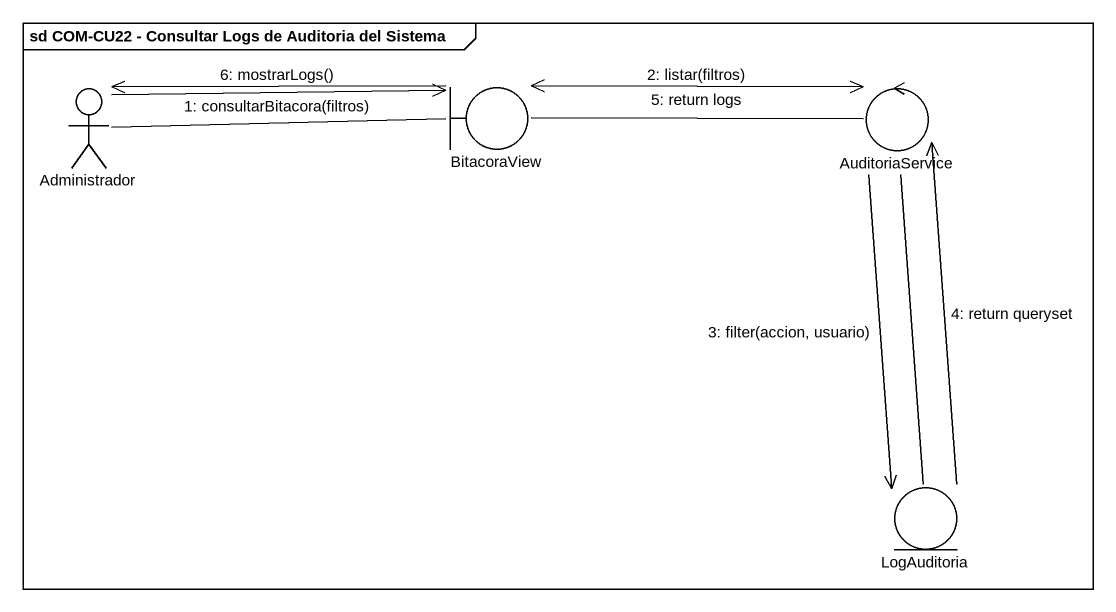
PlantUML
@startuml
mainframe sd COM-CU22 - Consultar Logs de Auditoria del Sistema
actor Administrador
boundary BitacoraView
control AuditoriaService
entity LogAuditoria
Administrador -right-> BitacoraView : 1: consultarBitacora(filtros)
Administrador -right- BitacoraView
BitacoraView -left-> Administrador : 6: mostrarLogs()
BitacoraView -right-> AuditoriaService : 2: listar(filtros)
BitacoraView -right- AuditoriaService
AuditoriaService -left-> BitacoraView : 5: return logs
AuditoriaService --> LogAuditoria : 3: filter(accion, usuario)
AuditoriaService -- LogAuditoria
LogAuditoria -up-> AuditoriaService : 4: return queryset
@enduml
